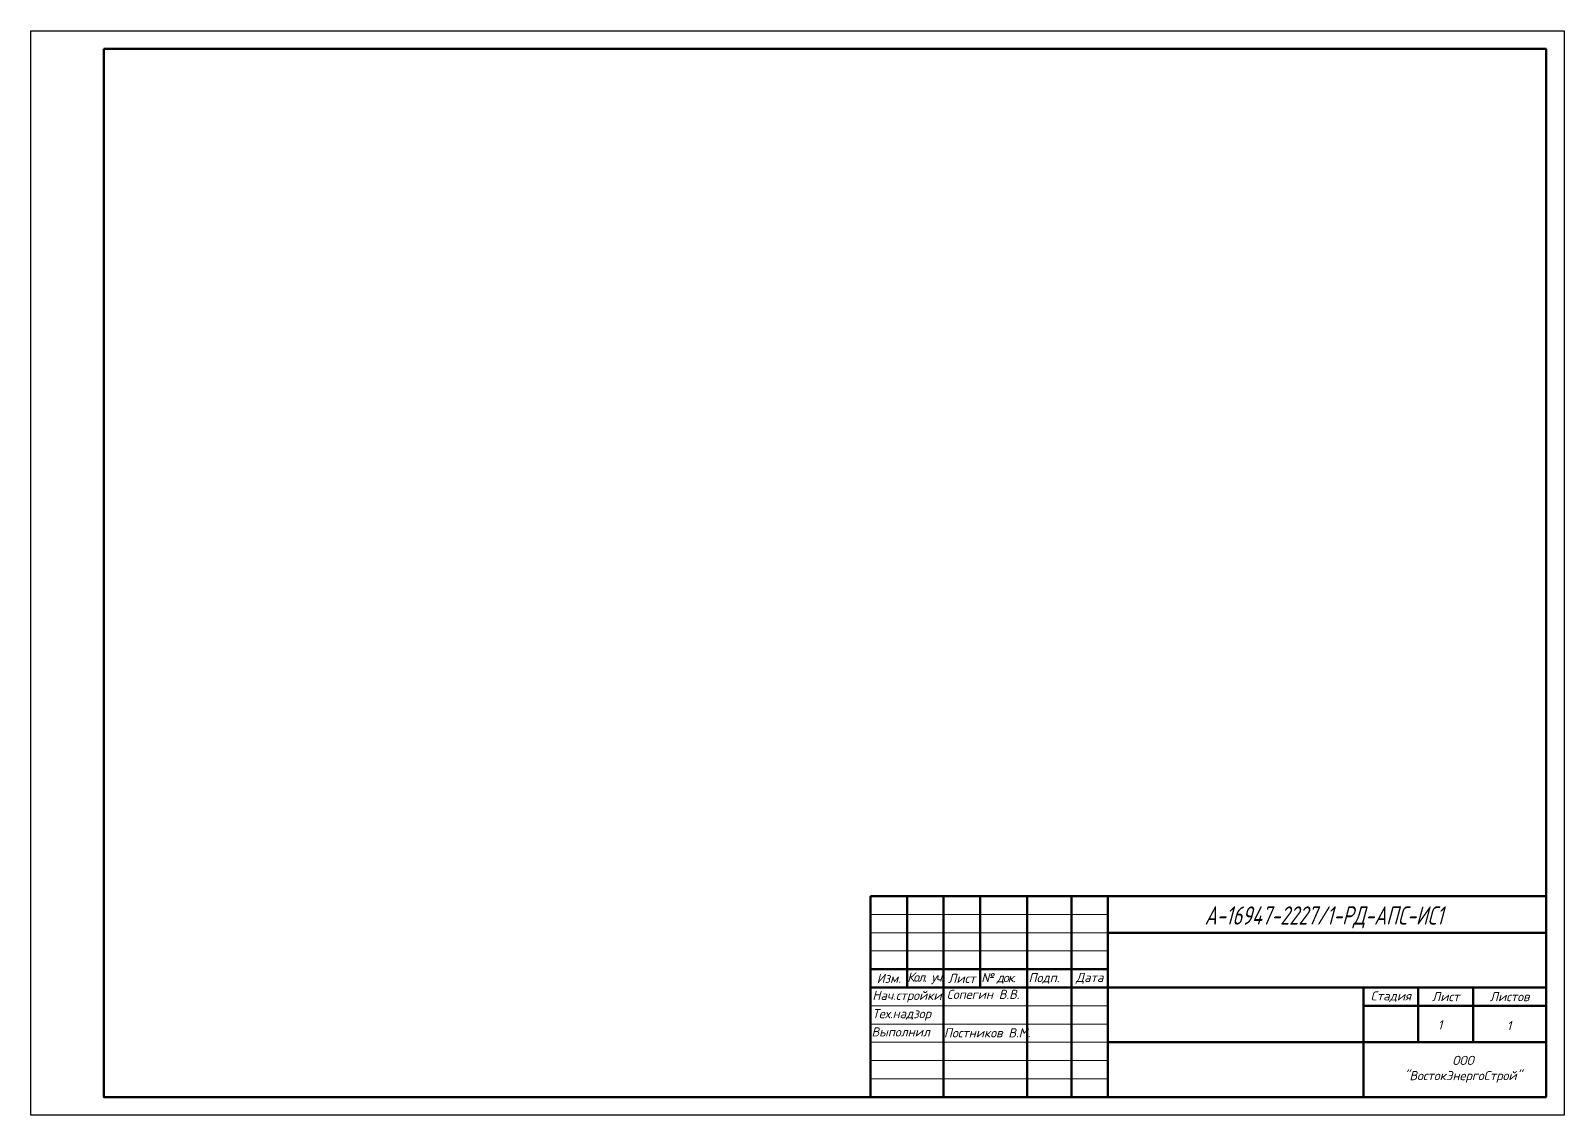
# Model space of a CAD drawing. Header units: inches. Extents: x -2146 to 222, y -883 to 3331.
# Drawn here: x -618 to 222, y 2737 to 3330 of the extents above; entities that cross this region are included whole.
import ezdxf
from ezdxf.enums import TextEntityAlignment as Align

# ---------------------------------------------------------------- set-up
doc = ezdxf.new("R2010")
doc.units = ezdxf.units.IN
doc.header["$MEASUREMENT"] = 0
doc.layers.add('Формат - толстая линия', color=7, linetype='Continuous', lineweight=50)
doc.layers.add('Формат - тонкая линия', color=7, linetype='Continuous', lineweight=20)
doc.styles.add('2.5', font='isocpeur.ttf', dxfattribs={"oblique": 15, "height": 2.5})
doc.styles.add('Simplex', font='simplex.shx', dxfattribs={"width": 0.7, "oblique": 15})

msp = doc.modelspace()

# ---------------------------------------------------------------- linework, layer by layer
at = {"color": 0, "linetype": 'ByBlock', "lineweight": -2}
msp.add_lwpolyline([(-617.53, 3330.23), (221.51, 3330.23), (221.51, 2736.9), (-617.53, 2736.9)], close=True, dxfattribs=at)
at = {"ltscale": 100}
msp.add_lwpolyline([(-158.06, 2856.77), (-158.06, 2746.89)], dxfattribs=at)
at = {"layer": 'Формат - толстая линия'}
msp.add_lwpolyline([(-577.58, 3320.24), (211.52, 3320.24), (211.52, 2746.89), (-577.58, 2746.89)], close=True, dxfattribs=at)
at = {"layer": 'Формат - толстая линия', "ltscale": 100}
msp.add_lwpolyline([(-158.06, 2856.77), (211.52, 2856.77), (211.52, 2746.89), (-158.06, 2746.89)], close=True, dxfattribs=at)
for points in [[(-138.08, 2856.77), (-138.08, 2806.82)], [(-118.1, 2856.77), (-118.1, 2746.89)], [(-98.12, 2856.77), (-98.12, 2806.82)], [(-72.39, 2856.58), (-72.39, 2746.71)], [(-48.18, 2856.77), (-48.18, 2746.89)], [(-28.2, 2856.77), (-28.2, 2746.89)], [(-28.2, 2836.79), (211.52, 2836.79)], [(-158.06, 2816.81), (-28.2, 2816.81)], [(-158.06, 2806.82), (-28.2, 2806.82)], [(-28.2, 2806.82), (211.52, 2806.82)], [(111.64, 2806.82), (111.64, 2746.89)], [(141.6, 2806.82), (141.6, 2776.86)], [(171.57, 2806.82), (171.57, 2776.86)], [(111.64, 2796.83), (211.52, 2796.83)], [(-28.2, 2776.86), (211.52, 2776.86)]]:
    msp.add_lwpolyline(points, dxfattribs=at)
at = {"layer": 'Формат - тонкая линия', "ltscale": 100}
for points in [[(-158.06, 2846.78), (-28.2, 2846.78)], [(-158.06, 2836.79), (-28.2, 2836.79)], [(-158.06, 2826.8), (-28.2, 2826.8)], [(-158.06, 2796.83), (-28.2, 2796.83)], [(-158.06, 2786.85), (-28.2, 2786.85)], [(-158.06, 2776.86), (-28.2, 2776.86)], [(-158.06, 2766.87), (-28.2, 2766.87)], [(-158.06, 2756.88), (-28.2, 2756.88)]]:
    msp.add_lwpolyline(points, dxfattribs=at)

# ---------------------------------------------------------------- texts
at = {"lineweight": 35, "style": 'Simplex', "oblique": 15, "width": 0.7}
msp.add_text('А-16947-2227/1-РД-АПС-ИС1', height=9.9886, dxfattribs=at).set_placement((89.95, 2841.23), align=Align.CENTER)
at = {"color": 0, "linetype": 'ByBlock', "lineweight": -2, "ltscale": 100, "style": '2.5'}
for s, insert, char_height, width, attachment_point in [('Изм.', (-148.07, 2811.82), 4.994, 19.9772, 5), ('{\\T0.75;Кол. уч.}', (-128.09, 2811.82), 4.9943, 19.9772, 5), ('Лист', (-108.11, 2811.82), 4.994, 19.9772, 5), ('{\\T0.85;№ док.}', (-88.14, 2811.82), 4.9943, 19.9772, 5), ('Подп.', (-63.16, 2811.82), 4.994, 29.9658, 5), ('Дата', (-38.19, 2811.82), 4.994, 19.9772, 5), ('Нач.стройки', (-157.06, 2801.83), 4.9943, 39.9544, 4), ('Сопегин В.В.', (-116.37, 2803.07), 4.9943, 53.7465, 4), ('Стадия', (126.62, 2801.83), 4.994, 29.9658, 5), ('Лист', (156.59, 2801.83), 4.994, 29.9658, 5), ('Листов', (191.55, 2801.83), 4.994, 39.9544, 5), ('Тех.надзор', (-157.06, 2791.84), 4.994, 39.9544, 4), ('1', (152.33, 2786.45), 4.99, 39.9544, 4), ('1', (190.03, 2785.95), 4.99, 39.9544, 4), ('Выполнил', (-157.53, 2782.52), 4.994, 39.9544, 4), ('Постников В.М.', (-117.92, 2782.02), 4.9943, 49.447, 4), ('\\pxqc;ООО "ВостокЭнергоСтрой"', (146.09, 2762.11), 4.9943, 39.9544, 4)]:
    msp.add_mtext(s, dxfattribs=dict(at, insert=insert, char_height=char_height, width=width, attachment_point=attachment_point))

doc.saveas('drawing.dxf')
